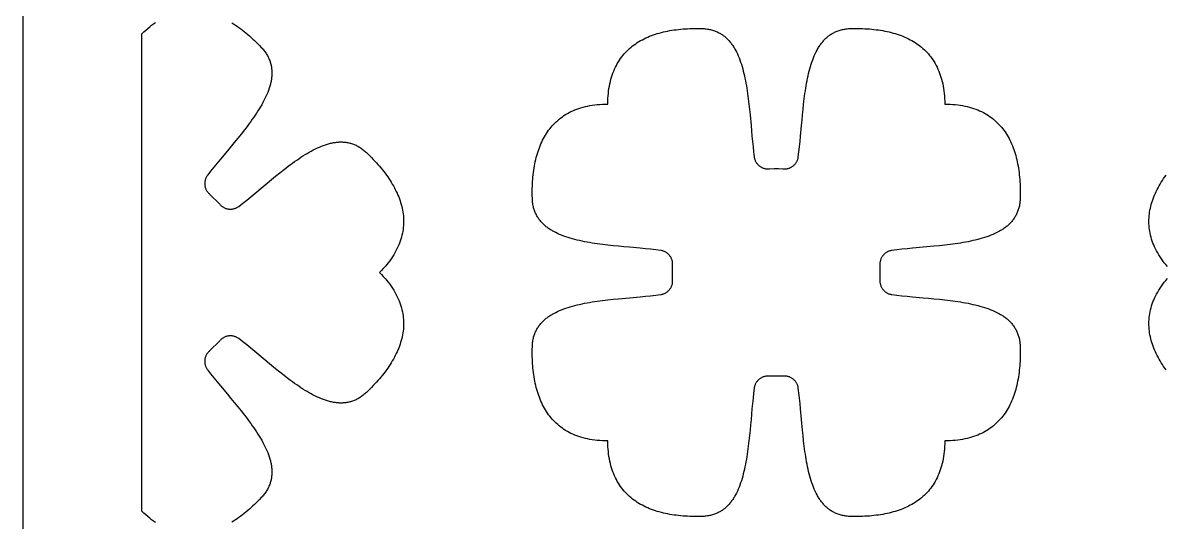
# Model space of a CAD drawing. Extents: x -1268 to 1319, y -900 to 956.
# Drawn here: x -629.1 to -148.6, y -104.9 to 104.9 of the extents above; entities that cross this region are included whole.
import ezdxf

# ---------------------------------------------------------------- set-up
doc = ezdxf.new("R2010")
doc.units = 0
doc.layers.add('LAYER_1', color=7, linetype='CONTINUOUS')

msp = doc.modelspace()

# ---------------------------------------------------------------- linework, layer by layer
at = {"layer": 'LAYER_1'}
for points in [[(-629.08, -900), (270.92, -900), (270.92, 900), (-629.08, 900)], [(-383.27, 70.79), (-383.25, 71.94), (-383.2, 73.06), (-383.13, 74.16), (-383.04, 75.23), (-382.92, 76.28), (-382.77, 77.3), (-382.6, 78.3), (-382.41, 79.28), (-382.2, 80.23), (-381.96, 81.16), (-381.7, 82.07), (-381.42, 82.95), (-381.11, 83.81), (-380.79, 84.65), (-380.44, 85.47), (-380.07, 86.26), (-379.68, 87.03), (-379.27, 87.78), (-378.84, 88.51), (-378.39, 89.22), (-377.92, 89.9), (-377.43, 90.57), (-376.92, 91.22), (-376.4, 91.84), (-375.85, 92.44), (-375.29, 93.03), (-374.71, 93.59), (-374.11, 94.14), (-373.5, 94.66), (-372.87, 95.17), (-372.22, 95.66), (-371.56, 96.13), (-370.88, 96.58), (-370.19, 97.01), (-369.48, 97.42), (-368.75, 97.82), (-368.01, 98.2), (-367.26, 98.56), (-366.49, 98.9), (-365.71, 99.23), (-364.92, 99.54), (-364.11, 99.83), (-363.29, 100.11), (-362.46, 100.37), (-361.62, 100.62), (-360.77, 100.85), (-359.9, 101.06), (-359.02, 101.26), (-358.14, 101.44), (-357.24, 101.61), (-356.33, 101.76), (-355.41, 101.9), (-354.48, 102.02), (-353.55, 102.13), (-352.6, 102.23), (-351.65, 102.31), (-350.69, 102.38), (-349.72, 102.44), (-348.74, 102.48), (-347.75, 102.51), (-346.76, 102.53), (-345.76, 102.53), (-344.76, 102.52), (-343.75, 102.5), (-343.27, 102.49), (-342.79, 102.46), (-342.33, 102.42), (-341.87, 102.37), (-341.42, 102.3), (-340.98, 102.23), (-340.55, 102.15), (-340.12, 102.06), (-339.7, 101.95), (-339.29, 101.84), (-338.89, 101.71), (-338.49, 101.58), (-338.1, 101.44), (-337.72, 101.28), (-337.35, 101.12), (-336.98, 100.95), (-336.62, 100.76), (-336.26, 100.57), (-335.92, 100.37), (-335.58, 100.16), (-335.24, 99.94), (-334.92, 99.71), (-334.6, 99.48), (-334.28, 99.23), (-333.97, 98.98), (-333.67, 98.72), (-333.38, 98.44), (-333.09, 98.17), (-332.8, 97.88), (-332.53, 97.58), (-332.25, 97.28), (-331.99, 96.97), (-331.73, 96.65), (-331.47, 96.33), (-331.23, 96), (-330.98, 95.66), (-330.74, 95.31), (-330.51, 94.95), (-330.28, 94.59), (-330.06, 94.22), (-329.85, 93.85), (-329.63, 93.47), (-329.22, 92.69), (-328.83, 91.88), (-328.46, 91.05), (-328.11, 90.19), (-327.77, 89.32), (-327.45, 88.42), (-327.15, 87.5), (-326.86, 86.56), (-326.59, 85.61), (-326.33, 84.63), (-326.09, 83.64), (-325.85, 82.64), (-325.63, 81.62), (-325.43, 80.58), (-325.23, 79.53), (-325.04, 78.47), (-324.87, 77.4), (-324.7, 76.32), (-324.54, 75.23), (-324.39, 74.13), (-324.25, 73.02), (-323.98, 70.78), (-323.74, 68.53), (-323.51, 66.26), (-323.09, 61.72), (-322.69, 57.22), (-322.47, 55), (-322.25, 52.81), (-322.01, 50.67), (-321.88, 49.61), (-321.75, 48.56), (-321.7, 48.28), (-321.64, 48), (-321.57, 47.73), (-321.48, 47.46), (-321.39, 47.2), (-321.28, 46.95), (-321.16, 46.7), (-321.03, 46.46), (-320.89, 46.22), (-320.73, 46), (-320.57, 45.78), (-320.4, 45.57), (-320.22, 45.37), (-320.03, 45.18), (-319.83, 45), (-319.62, 44.82), (-319.41, 44.66), (-319.19, 44.51), (-318.96, 44.36), (-318.72, 44.23), (-318.48, 44.11), (-318.23, 44), (-317.98, 43.9), (-317.72, 43.81), (-317.46, 43.74), (-317.19, 43.67), (-316.92, 43.62), (-316.64, 43.59), (-316.36, 43.56), (-316.08, 43.55), (-315.8, 43.55), (-315.51, 43.57), (-315.26, 43.59), (-313.41, 43.67), (-311.55, 43.67), (-309.7, 43.59), (-309.45, 43.57), (-309.16, 43.55), (-308.88, 43.55), (-308.59, 43.56), (-308.32, 43.59), (-308.04, 43.62), (-307.77, 43.67), (-307.5, 43.74), (-307.24, 43.81), (-306.98, 43.9), (-306.72, 44), (-306.48, 44.11), (-306.23, 44.23), (-306, 44.36), (-305.77, 44.51), (-305.55, 44.66), (-305.33, 44.82), (-305.13, 45), (-304.93, 45.18), (-304.74, 45.37), (-304.56, 45.57), (-304.39, 45.78), (-304.22, 46), (-304.07, 46.22), (-303.93, 46.46), (-303.8, 46.7), (-303.68, 46.95), (-303.57, 47.2), (-303.47, 47.46), (-303.39, 47.73), (-303.32, 48), (-303.26, 48.28), (-303.21, 48.56), (-302.95, 50.67), (-302.71, 52.81), (-302.48, 55), (-302.27, 57.22), (-301.86, 61.72), (-301.66, 63.99), (-301.44, 66.26), (-301.22, 68.53), (-300.97, 70.78), (-300.71, 73.02), (-300.57, 74.13), (-300.42, 75.23), (-300.26, 76.32), (-300.09, 77.4), (-299.91, 78.47), (-299.73, 79.53), (-299.53, 80.58), (-299.32, 81.62), (-299.1, 82.64), (-298.87, 83.64), (-298.63, 84.63), (-298.37, 85.61), (-298.09, 86.56), (-297.81, 87.5), (-297.5, 88.42), (-297.18, 89.32), (-296.85, 90.19), (-296.49, 91.05), (-296.12, 91.88), (-295.73, 92.69), (-295.32, 93.47), (-295.11, 93.85), (-294.89, 94.22), (-294.67, 94.59), (-294.45, 94.95), (-294.21, 95.31), (-293.98, 95.66), (-293.73, 96), (-293.48, 96.33), (-293.23, 96.65), (-292.97, 96.97), (-292.7, 97.28), (-292.43, 97.58), (-292.15, 97.88), (-291.87, 98.17), (-291.58, 98.44), (-291.29, 98.72), (-290.98, 98.98), (-290.68, 99.23), (-290.36, 99.48), (-290.04, 99.71), (-289.71, 99.94), (-289.38, 100.16), (-289.04, 100.37), (-288.69, 100.57), (-288.34, 100.76), (-287.98, 100.95), (-287.61, 101.12), (-287.24, 101.28), (-286.85, 101.44), (-286.47, 101.58), (-286.07, 101.71), (-285.67, 101.84), (-285.25, 101.95), (-284.84, 102.06), (-284.41, 102.15), (-283.98, 102.23), (-283.54, 102.3), (-283.09, 102.37), (-282.63, 102.42), (-282.16, 102.46), (-281.69, 102.49), (-281.21, 102.5), (-280.2, 102.52), (-279.19, 102.53), (-278.2, 102.53), (-277.2, 102.51), (-276.22, 102.48), (-275.24, 102.44), (-274.27, 102.38), (-273.31, 102.31), (-272.36, 102.23), (-271.41, 102.13), (-270.47, 102.02), (-269.55, 101.9), (-268.63, 101.76), (-267.72, 101.61), (-266.82, 101.44), (-265.93, 101.26), (-265.06, 101.06), (-264.19, 100.85), (-263.34, 100.62), (-262.49, 100.37), (-261.66, 100.11), (-260.84, 99.83), (-260.04, 99.54), (-259.24, 99.23), (-258.46, 98.9), (-257.7, 98.56), (-256.94, 98.2), (-256.21, 97.82), (-255.48, 97.42), (-254.77, 97.01), (-254.08, 96.58), (-253.4, 96.13), (-252.74, 95.66), (-252.09, 95.17), (-251.46, 94.66), (-250.84, 94.14), (-250.25, 93.59), (-249.67, 93.03), (-249.1, 92.44), (-248.56, 91.84), (-248.03, 91.22), (-247.53, 90.57), (-247.04, 89.9), (-246.57, 89.22), (-246.12, 88.51), (-245.69, 87.78), (-245.28, 87.03), (-244.89, 86.26), (-244.52, 85.47), (-244.17, 84.65), (-243.85, 83.81), (-243.54, 82.95), (-243.26, 82.07), (-243, 81.16), (-242.76, 80.23), (-242.54, 79.28), (-242.35, 78.3), (-242.18, 77.3), (-242.04, 76.28), (-241.92, 75.23), (-241.83, 74.16), (-241.75, 73.06), (-241.71, 71.94), (-241.69, 70.79), (-240.54, 70.77), (-239.42, 70.72), (-238.32, 70.65), (-237.25, 70.56), (-236.2, 70.44), (-235.18, 70.29), (-234.18, 70.13), (-233.2, 69.93), (-232.25, 69.72), (-231.32, 69.48), (-230.41, 69.22), (-229.53, 68.94), (-228.67, 68.63), (-227.83, 68.31), (-227.01, 67.96), (-226.22, 67.59), (-225.45, 67.2), (-224.7, 66.79), (-223.97, 66.36), (-223.26, 65.91), (-222.57, 65.44), (-221.91, 64.95), (-221.26, 64.44), (-220.64, 63.92), (-220.03, 63.37), (-219.45, 62.81), (-218.89, 62.23), (-218.34, 61.63), (-217.81, 61.02), (-217.31, 60.39), (-216.82, 59.74), (-216.35, 59.08), (-215.9, 58.4), (-215.47, 57.71), (-215.05, 57), (-214.66, 56.27), (-214.28, 55.53), (-213.92, 54.78), (-213.57, 54.01), (-213.25, 53.23), (-212.94, 52.44), (-212.64, 51.63), (-212.37, 50.82), (-212.11, 49.99), (-211.86, 49.14), (-211.63, 48.29), (-211.42, 47.42), (-211.22, 46.54), (-211.04, 45.66), (-210.87, 44.76), (-210.72, 43.85), (-210.58, 42.93), (-210.46, 42), (-210.35, 41.07), (-210.25, 40.12), (-210.17, 39.17), (-210.1, 38.21), (-210.04, 37.24), (-210, 36.26), (-209.97, 35.27), (-209.95, 34.28), (-209.95, 33.28), (-209.96, 32.28), (-209.97, 31.27), (-209.99, 30.79), (-210.02, 30.32), (-210.06, 29.85), (-210.11, 29.39), (-210.17, 28.94), (-210.25, 28.5), (-210.33, 28.07), (-210.42, 27.64), (-210.53, 27.22), (-210.64, 26.81), (-210.76, 26.41), (-210.9, 26.01), (-211.04, 25.62), (-211.2, 25.24), (-211.36, 24.87), (-211.53, 24.5), (-211.72, 24.14), (-211.91, 23.79), (-212.11, 23.44), (-212.32, 23.1), (-212.54, 22.76), (-212.77, 22.44), (-213, 22.12), (-213.25, 21.8), (-213.5, 21.49), (-213.76, 21.19), (-214.03, 20.9), (-214.31, 20.61), (-214.6, 20.32), (-214.89, 20.05), (-215.2, 19.78), (-215.51, 19.51), (-215.83, 19.25), (-216.15, 19), (-216.48, 18.75), (-216.82, 18.5), (-217.17, 18.27), (-217.53, 18.03), (-217.89, 17.81), (-218.25, 17.58), (-218.63, 17.37), (-219.01, 17.16), (-219.79, 16.75), (-220.6, 16.36), (-221.43, 15.98), (-222.28, 15.63), (-223.16, 15.29), (-224.06, 14.98), (-224.98, 14.67), (-225.91, 14.38), (-226.87, 14.11), (-227.84, 13.85), (-228.83, 13.61), (-229.84, 13.38), (-230.86, 13.16), (-231.9, 12.95), (-232.95, 12.75), (-234.01, 12.56), (-235.08, 12.39), (-236.16, 12.22), (-237.25, 12.06), (-238.35, 11.91), (-239.46, 11.77), (-241.7, 11.5), (-243.95, 11.26), (-246.22, 11.03), (-250.76, 10.62), (-255.26, 10.21), (-257.48, 10), (-259.66, 9.77), (-261.81, 9.53), (-262.87, 9.4), (-263.91, 9.27), (-264.2, 9.22), (-264.48, 9.16), (-264.75, 9.09), (-265.02, 9), (-265.28, 8.91), (-265.53, 8.8), (-265.78, 8.68), (-266.02, 8.55), (-266.25, 8.41), (-266.48, 8.25), (-266.7, 8.09), (-266.91, 7.92), (-267.11, 7.74), (-267.3, 7.55), (-267.48, 7.35), (-267.66, 7.15), (-267.82, 6.93), (-267.97, 6.71), (-268.12, 6.48), (-268.25, 6.24), (-268.37, 6), (-268.48, 5.76), (-268.58, 5.5), (-268.67, 5.24), (-268.74, 4.98), (-268.81, 4.71), (-268.86, 4.44), (-268.89, 4.16), (-268.92, 3.88), (-268.93, 3.6), (-268.92, 3.32), (-268.91, 3.03), (-268.91, -3.03), (-268.92, -3.32), (-268.93, -3.6), (-268.92, -3.88), (-268.89, -4.16), (-268.86, -4.44), (-268.81, -4.71), (-268.74, -4.98), (-268.67, -5.24), (-268.58, -5.5), (-268.48, -5.76), (-268.37, -6), (-268.25, -6.24), (-268.12, -6.48), (-267.97, -6.71), (-267.82, -6.93), (-267.66, -7.15), (-267.48, -7.35), (-267.3, -7.55), (-267.11, -7.74), (-266.91, -7.92), (-266.7, -8.09), (-266.48, -8.25), (-266.25, -8.41), (-266.02, -8.55), (-265.78, -8.68), (-265.53, -8.8), (-265.28, -8.91), (-265.02, -9), (-264.75, -9.09), (-264.48, -9.16), (-264.2, -9.22), (-263.91, -9.27), (-261.81, -9.53), (-259.66, -9.77), (-257.48, -10), (-255.26, -10.21), (-250.76, -10.62), (-248.49, -10.82), (-246.22, -11.03), (-243.95, -11.26), (-241.7, -11.5), (-239.46, -11.77), (-238.35, -11.91), (-237.25, -12.06), (-236.16, -12.22), (-235.08, -12.39), (-234.01, -12.56), (-232.95, -12.75), (-231.9, -12.95), (-230.86, -13.16), (-229.84, -13.38), (-228.83, -13.61), (-227.84, -13.85), (-226.87, -14.11), (-225.91, -14.38), (-224.98, -14.67), (-224.06, -14.98), (-223.16, -15.29), (-222.28, -15.63), (-221.43, -15.98), (-220.6, -16.36), (-219.79, -16.75), (-219.01, -17.16), (-218.63, -17.37), (-218.25, -17.58), (-217.89, -17.81), (-217.53, -18.03), (-217.17, -18.27), (-216.82, -18.5), (-216.48, -18.75), (-216.15, -19), (-215.83, -19.25), (-215.51, -19.51), (-215.2, -19.78), (-214.89, -20.05), (-214.6, -20.32), (-214.31, -20.61), (-214.03, -20.9), (-213.76, -21.19), (-213.5, -21.49), (-213.25, -21.8), (-213, -22.12), (-212.77, -22.44), (-212.54, -22.76), (-212.32, -23.1), (-212.11, -23.44), (-211.91, -23.79), (-211.72, -24.14), (-211.53, -24.5), (-211.36, -24.87), (-211.2, -25.24), (-211.04, -25.62), (-210.9, -26.01), (-210.76, -26.41), (-210.64, -26.81), (-210.53, -27.22), (-210.42, -27.64), (-210.33, -28.07), (-210.25, -28.5), (-210.17, -28.94), (-210.11, -29.39), (-210.06, -29.85), (-210.02, -30.32), (-209.99, -30.79), (-209.97, -31.27), (-209.96, -32.28), (-209.95, -33.28), (-209.95, -34.28), (-209.97, -35.27), (-210, -36.26), (-210.04, -37.24), (-210.1, -38.21), (-210.17, -39.17), (-210.25, -40.12), (-210.35, -41.07), (-210.46, -42), (-210.58, -42.93), (-210.72, -43.85), (-210.87, -44.76), (-211.04, -45.66), (-211.22, -46.54), (-211.42, -47.42), (-211.63, -48.29), (-211.86, -49.14), (-212.11, -49.99), (-212.37, -50.82), (-212.64, -51.63), (-212.94, -52.44), (-213.25, -53.23), (-213.57, -54.01), (-213.92, -54.78), (-214.28, -55.53), (-214.66, -56.27), (-215.05, -57), (-215.47, -57.71), (-215.9, -58.4), (-216.35, -59.08), (-216.82, -59.74), (-217.31, -60.39), (-217.81, -61.02), (-218.34, -61.63), (-218.89, -62.23), (-219.45, -62.81), (-220.03, -63.37), (-220.64, -63.92), (-221.26, -64.44), (-221.91, -64.95), (-222.57, -65.44), (-223.26, -65.91), (-223.97, -66.36), (-224.7, -66.79), (-225.45, -67.2), (-226.22, -67.59), (-227.01, -67.96), (-227.83, -68.31), (-228.67, -68.63), (-229.53, -68.94), (-230.41, -69.22), (-231.32, -69.48), (-232.25, -69.72), (-233.2, -69.93), (-234.18, -70.13), (-235.18, -70.29), (-236.2, -70.44), (-237.25, -70.56), (-238.32, -70.65), (-239.42, -70.72), (-240.54, -70.77), (-241.69, -70.79), (-241.71, -71.94), (-241.75, -73.06), (-241.83, -74.16), (-241.92, -75.23), (-242.04, -76.28), (-242.18, -77.3), (-242.35, -78.3), (-242.54, -79.28), (-242.76, -80.23), (-243, -81.16), (-243.26, -82.07), (-243.54, -82.95), (-243.85, -83.81), (-244.17, -84.65), (-244.52, -85.47), (-244.89, -86.26), (-245.28, -87.03), (-245.69, -87.78), (-246.12, -88.51), (-246.57, -89.22), (-247.04, -89.9), (-247.53, -90.57), (-248.03, -91.22), (-248.56, -91.84), (-249.1, -92.44), (-249.67, -93.03), (-250.25, -93.59), (-250.84, -94.14), (-251.46, -94.66), (-252.09, -95.17), (-252.74, -95.66), (-253.4, -96.13), (-254.08, -96.58), (-254.77, -97.01), (-255.48, -97.42), (-256.21, -97.82), (-256.94, -98.2), (-257.7, -98.56), (-258.46, -98.9), (-259.24, -99.23), (-260.04, -99.54), (-260.84, -99.83), (-261.66, -100.11), (-262.49, -100.37), (-263.34, -100.62), (-264.19, -100.85), (-265.06, -101.06), (-265.93, -101.26), (-266.82, -101.44), (-267.72, -101.61), (-268.63, -101.76), (-269.55, -101.9), (-270.47, -102.02), (-271.41, -102.13), (-272.36, -102.23), (-273.31, -102.31), (-274.27, -102.38), (-275.24, -102.44), (-276.22, -102.48), (-277.2, -102.51), (-278.2, -102.53), (-279.19, -102.53), (-280.2, -102.52), (-281.21, -102.5), (-281.69, -102.49), (-282.16, -102.46), (-282.63, -102.42), (-283.09, -102.37), (-283.54, -102.3), (-283.98, -102.23), (-284.41, -102.15), (-284.84, -102.06), (-285.25, -101.95), (-285.67, -101.84), (-286.07, -101.71), (-286.47, -101.58), (-286.85, -101.44), (-287.24, -101.28), (-287.61, -101.12), (-287.98, -100.95), (-288.34, -100.76), (-288.69, -100.57), (-289.04, -100.37), (-289.38, -100.16), (-289.71, -99.94), (-290.04, -99.71), (-290.36, -99.48), (-290.68, -99.23), (-290.98, -98.98), (-291.29, -98.72), (-291.58, -98.44), (-291.87, -98.17), (-292.15, -97.88), (-292.43, -97.58), (-292.7, -97.28), (-292.97, -96.97), (-293.23, -96.65), (-293.48, -96.33), (-293.73, -96), (-293.98, -95.66), (-294.21, -95.31), (-294.45, -94.95), (-294.67, -94.59), (-294.89, -94.22), (-295.11, -93.85), (-295.32, -93.47), (-295.73, -92.69), (-296.12, -91.88), (-296.49, -91.05), (-296.85, -90.19), (-297.18, -89.32), (-297.5, -88.42), (-297.81, -87.5), (-298.09, -86.56), (-298.37, -85.61), (-298.63, -84.63), (-298.87, -83.64), (-299.1, -82.64), (-299.32, -81.62), (-299.53, -80.58), (-299.73, -79.53), (-299.91, -78.47), (-300.09, -77.4), (-300.26, -76.32), (-300.42, -75.23), (-300.57, -74.13), (-300.71, -73.02), (-300.97, -70.78), (-301.22, -68.53), (-301.44, -66.26), (-301.86, -61.72), (-302.27, -57.22), (-302.48, -55), (-302.71, -52.81), (-302.95, -50.67), (-303.08, -49.61), (-303.21, -48.56), (-303.26, -48.28), (-303.32, -48), (-303.39, -47.73), (-303.47, -47.46), (-303.57, -47.2), (-303.68, -46.95), (-303.8, -46.7), (-303.93, -46.46), (-304.07, -46.22), (-304.22, -46), (-304.39, -45.78), (-304.56, -45.57), (-304.74, -45.37), (-304.93, -45.18), (-305.13, -45), (-305.33, -44.82), (-305.55, -44.66), (-305.77, -44.51), (-306, -44.36), (-306.23, -44.23), (-306.48, -44.11), (-306.72, -44), (-306.98, -43.9), (-307.24, -43.81), (-307.5, -43.74), (-307.77, -43.67), (-308.04, -43.62), (-308.32, -43.59), (-308.59, -43.56), (-308.88, -43.55), (-309.16, -43.55), (-309.45, -43.57), (-315.51, -43.57), (-315.8, -43.55), (-316.08, -43.55), (-316.36, -43.56), (-316.64, -43.59), (-316.92, -43.62), (-317.19, -43.67), (-317.46, -43.74), (-317.72, -43.81), (-317.98, -43.9), (-318.23, -44), (-318.48, -44.11), (-318.72, -44.23), (-318.96, -44.36), (-319.19, -44.51), (-319.41, -44.66), (-319.62, -44.82), (-319.83, -45), (-320.03, -45.18), (-320.22, -45.37), (-320.4, -45.57), (-320.57, -45.78), (-320.73, -46), (-320.89, -46.22), (-321.03, -46.46), (-321.16, -46.7), (-321.28, -46.95), (-321.39, -47.2), (-321.48, -47.46), (-321.57, -47.73), (-321.64, -48), (-321.7, -48.28), (-321.75, -48.56), (-322.01, -50.67), (-322.25, -52.81), (-322.47, -55), (-322.69, -57.22), (-323.09, -61.72), (-323.3, -63.99), (-323.51, -66.26), (-323.74, -68.53), (-323.98, -70.78), (-324.25, -73.02), (-324.39, -74.13), (-324.54, -75.23), (-324.7, -76.32), (-324.87, -77.4), (-325.04, -78.47), (-325.23, -79.53), (-325.43, -80.58), (-325.63, -81.62), (-325.85, -82.64), (-326.09, -83.64), (-326.33, -84.63), (-326.59, -85.61), (-326.86, -86.56), (-327.15, -87.5), (-327.45, -88.42), (-327.77, -89.32), (-328.11, -90.19), (-328.46, -91.05), (-328.83, -91.88), (-329.22, -92.69), (-329.63, -93.47), (-329.85, -93.85), (-330.06, -94.22), (-330.28, -94.59), (-330.51, -94.95), (-330.74, -95.31), (-330.98, -95.66), (-331.23, -96), (-331.47, -96.33), (-331.73, -96.65), (-331.99, -96.97), (-332.25, -97.28), (-332.53, -97.58), (-332.8, -97.88), (-333.09, -98.17), (-333.38, -98.44), (-333.67, -98.72), (-333.97, -98.98), (-334.28, -99.23), (-334.6, -99.48), (-334.92, -99.71), (-335.24, -99.94), (-335.58, -100.16), (-335.92, -100.37), (-336.26, -100.57), (-336.62, -100.76), (-336.98, -100.95), (-337.35, -101.12), (-337.72, -101.28), (-338.1, -101.44), (-338.49, -101.58), (-338.89, -101.71), (-339.29, -101.84), (-339.7, -101.95), (-340.12, -102.06), (-340.55, -102.15), (-340.98, -102.23), (-341.42, -102.3), (-341.87, -102.37), (-342.33, -102.42), (-342.79, -102.46), (-343.27, -102.49), (-343.75, -102.5), (-344.76, -102.52), (-345.76, -102.53), (-346.76, -102.53), (-347.75, -102.51), (-348.74, -102.48), (-349.72, -102.44), (-350.69, -102.38), (-351.65, -102.31), (-352.6, -102.23), (-353.55, -102.13), (-354.48, -102.02), (-355.41, -101.9), (-356.33, -101.76), (-357.24, -101.61), (-358.14, -101.44), (-359.02, -101.26), (-359.9, -101.06), (-360.77, -100.85), (-361.62, -100.62), (-362.46, -100.37), (-363.29, -100.11), (-364.11, -99.83), (-364.92, -99.54), (-365.71, -99.23), (-366.49, -98.9), (-367.26, -98.56), (-368.01, -98.2), (-368.75, -97.82), (-369.48, -97.42), (-370.19, -97.01), (-370.88, -96.58), (-371.56, -96.13), (-372.22, -95.66), (-372.87, -95.17), (-373.5, -94.66), (-374.11, -94.14), (-374.71, -93.59), (-375.29, -93.03), (-375.85, -92.44), (-376.4, -91.84), (-376.92, -91.22), (-377.43, -90.57), (-377.92, -89.9), (-378.39, -89.22), (-378.84, -88.51), (-379.27, -87.78), (-379.68, -87.03), (-380.07, -86.26), (-380.44, -85.47), (-380.79, -84.65), (-381.11, -83.81), (-381.42, -82.95), (-381.7, -82.07), (-381.96, -81.16), (-382.2, -80.23), (-382.41, -79.28), (-382.6, -78.3), (-382.77, -77.3), (-382.92, -76.28), (-383.04, -75.23), (-383.13, -74.16), (-383.2, -73.06), (-383.25, -71.94), (-383.27, -70.79), (-384.42, -70.77), (-385.54, -70.72), (-386.64, -70.65), (-387.71, -70.56), (-388.76, -70.44), (-389.78, -70.29), (-390.78, -70.13), (-391.76, -69.93), (-392.71, -69.72), (-393.64, -69.48), (-394.55, -69.22), (-395.43, -68.94), (-396.29, -68.63), (-397.13, -68.31), (-397.94, -67.96), (-398.74, -67.59), (-399.51, -67.2), (-400.26, -66.79), (-400.99, -66.36), (-401.7, -65.91), (-402.38, -65.44), (-403.05, -64.95), (-403.69, -64.44), (-404.32, -63.92), (-404.92, -63.37), (-405.51, -62.81), (-406.07, -62.23), (-406.62, -61.63), (-407.14, -61.02), (-407.65, -60.39), (-408.14, -59.74), (-408.61, -59.08), (-409.06, -58.4), (-409.49, -57.71), (-409.9, -57), (-410.3, -56.27), (-410.68, -55.53), (-411.04, -54.78), (-411.38, -54.01), (-411.71, -53.23), (-412.02, -52.44), (-412.31, -51.63), (-412.59, -50.82), (-412.85, -49.99), (-413.09, -49.14), (-413.32, -48.29), (-413.54, -47.42), (-413.73, -46.54), (-413.92, -45.66), (-414.09, -44.76), (-414.24, -43.85), (-414.38, -42.93), (-414.5, -42), (-414.61, -41.07), (-414.71, -40.12), (-414.79, -39.17), (-414.86, -38.21), (-414.92, -37.24), (-414.96, -36.26), (-414.99, -35.27), (-415, -34.28), (-415.01, -33.28), (-415, -32.28), (-414.98, -31.27), (-414.97, -30.79), (-414.94, -30.32), (-414.9, -29.85), (-414.85, -29.39), (-414.78, -28.94), (-414.71, -28.5), (-414.63, -28.07), (-414.54, -27.64), (-414.43, -27.22), (-414.32, -26.81), (-414.19, -26.41), (-414.06, -26.01), (-413.92, -25.62), (-413.76, -25.24), (-413.6, -24.87), (-413.42, -24.5), (-413.24, -24.14), (-413.05, -23.79), (-412.85, -23.44), (-412.64, -23.1), (-412.42, -22.76), (-412.19, -22.44), (-411.96, -22.12), (-411.71, -21.8), (-411.46, -21.49), (-411.19, -21.19), (-410.92, -20.9), (-410.64, -20.61), (-410.36, -20.32), (-410.06, -20.05), (-409.76, -19.78), (-409.45, -19.51), (-409.13, -19.25), (-408.81, -19), (-408.47, -18.75), (-408.13, -18.5), (-407.79, -18.27), (-407.43, -18.03), (-407.07, -17.81), (-406.7, -17.58), (-406.33, -17.37), (-405.95, -17.16), (-405.17, -16.75), (-404.36, -16.36), (-403.53, -15.98), (-402.67, -15.63), (-401.8, -15.29), (-400.9, -14.98), (-399.98, -14.67), (-399.04, -14.38), (-398.09, -14.11), (-397.11, -13.85), (-396.12, -13.61), (-395.12, -13.38), (-394.1, -13.16), (-393.06, -12.95), (-392.01, -12.75), (-390.95, -12.56), (-389.88, -12.39), (-388.8, -12.22), (-387.71, -12.06), (-386.6, -11.91), (-385.5, -11.77), (-383.26, -11.5), (-381.01, -11.26), (-378.74, -11.03), (-374.2, -10.62), (-369.7, -10.21), (-367.48, -10), (-365.29, -9.77), (-363.15, -9.53), (-362.09, -9.4), (-361.04, -9.27), (-360.76, -9.22), (-360.48, -9.16), (-360.21, -9.09), (-359.94, -9), (-359.68, -8.91), (-359.42, -8.8), (-359.18, -8.68), (-358.94, -8.55), (-358.7, -8.41), (-358.48, -8.25), (-358.26, -8.09), (-358.05, -7.92), (-357.85, -7.74), (-357.66, -7.55), (-357.47, -7.35), (-357.3, -7.15), (-357.14, -6.93), (-356.98, -6.71), (-356.84, -6.48), (-356.71, -6.24), (-356.59, -6), (-356.48, -5.76), (-356.38, -5.5), (-356.29, -5.24), (-356.21, -4.98), (-356.15, -4.71), (-356.1, -4.44), (-356.06, -4.16), (-356.04, -3.88), (-356.03, -3.6), (-356.03, -3.32), (-356.05, -3.03), (-356.05, 3.03), (-356.03, 3.32), (-356.03, 3.6), (-356.04, 3.88), (-356.06, 4.16), (-356.1, 4.44), (-356.15, 4.71), (-356.21, 4.98), (-356.29, 5.24), (-356.38, 5.5), (-356.48, 5.76), (-356.59, 6), (-356.71, 6.24), (-356.84, 6.48), (-356.98, 6.71), (-357.14, 6.93), (-357.3, 7.15), (-357.47, 7.35), (-357.66, 7.55), (-357.85, 7.74), (-358.05, 7.92), (-358.26, 8.09), (-358.48, 8.25), (-358.7, 8.41), (-358.94, 8.55), (-359.18, 8.68), (-359.42, 8.8), (-359.68, 8.91), (-359.94, 9), (-360.21, 9.09), (-360.48, 9.16), (-360.76, 9.22), (-361.04, 9.27), (-363.15, 9.53), (-365.29, 9.77), (-367.48, 10), (-369.7, 10.21), (-374.2, 10.62), (-376.47, 10.82), (-378.74, 11.03), (-381.01, 11.26), (-383.26, 11.5), (-385.5, 11.77), (-386.6, 11.91), (-387.71, 12.06), (-388.8, 12.22), (-389.88, 12.39), (-390.95, 12.56), (-392.01, 12.75), (-393.06, 12.95), (-394.1, 13.16), (-395.12, 13.38), (-396.12, 13.61), (-397.11, 13.85), (-398.09, 14.11), (-399.04, 14.38), (-399.98, 14.67), (-400.9, 14.98), (-401.8, 15.29), (-402.67, 15.63), (-403.53, 15.98), (-404.36, 16.36), (-405.17, 16.75), (-405.95, 17.16), (-406.33, 17.37), (-406.7, 17.58), (-407.07, 17.81), (-407.43, 18.03), (-407.79, 18.27), (-408.13, 18.5), (-408.47, 18.75), (-408.81, 19), (-409.13, 19.25), (-409.45, 19.51), (-409.76, 19.78), (-410.06, 20.05), (-410.36, 20.32), (-410.64, 20.61), (-410.92, 20.9), (-411.19, 21.19), (-411.46, 21.49), (-411.71, 21.8), (-411.96, 22.12), (-412.19, 22.44), (-412.42, 22.76), (-412.64, 23.1), (-412.85, 23.44), (-413.05, 23.79), (-413.24, 24.14), (-413.42, 24.5), (-413.6, 24.87), (-413.76, 25.24), (-413.92, 25.62), (-414.06, 26.01), (-414.19, 26.41), (-414.32, 26.81), (-414.43, 27.22), (-414.54, 27.64), (-414.63, 28.07), (-414.71, 28.5), (-414.78, 28.94), (-414.85, 29.39), (-414.9, 29.85), (-414.94, 30.32), (-414.97, 30.79), (-414.98, 31.27), (-415, 32.28), (-415.01, 33.28), (-415, 34.28), (-414.99, 35.27), (-414.96, 36.26), (-414.92, 37.24), (-414.86, 38.21), (-414.79, 39.17), (-414.71, 40.12), (-414.61, 41.07), (-414.5, 42), (-414.38, 42.93), (-414.24, 43.85), (-414.09, 44.76), (-413.92, 45.66), (-413.73, 46.54), (-413.54, 47.42), (-413.32, 48.29), (-413.09, 49.14), (-412.85, 49.99), (-412.59, 50.82), (-412.31, 51.63), (-412.02, 52.44), (-411.71, 53.23), (-411.38, 54.01), (-411.04, 54.78), (-410.68, 55.53), (-410.3, 56.27), (-409.9, 57), (-409.49, 57.71), (-409.06, 58.4), (-408.61, 59.08), (-408.14, 59.74), (-407.65, 60.39), (-407.14, 61.02), (-406.62, 61.63), (-406.07, 62.23), (-405.51, 62.81), (-404.92, 63.37), (-404.32, 63.92), (-403.69, 64.44), (-403.05, 64.95), (-402.38, 65.44), (-401.7, 65.91), (-400.99, 66.36), (-400.26, 66.79), (-399.51, 67.2), (-398.74, 67.59), (-397.94, 67.96), (-397.13, 68.31), (-396.29, 68.63), (-395.43, 68.94), (-394.55, 69.22), (-393.64, 69.48), (-392.71, 69.72), (-391.76, 69.93), (-390.78, 70.13), (-389.78, 70.29), (-388.76, 70.44), (-387.71, 70.56), (-386.64, 70.65), (-385.54, 70.72), (-384.42, 70.77)]]:
    msp.add_lwpolyline(points, close=True, dxfattribs=at)
for points in [[(-573.32, -105.07), (-574.14, -104.49), (-574.97, -103.88), (-575.79, -103.23), (-576.61, -102.55), (-577.43, -101.84), (-578.26, -101.09), (-579.08, -100.3), (-579.08, -20.72), (-579.08, 20.72), (-579.08, 100.3), (-578.26, 101.09), (-577.43, 101.84), (-576.61, 102.55), (-575.79, 103.23), (-574.97, 103.88), (-574.14, 104.49), (-573.32, 105.07)], [(-541.3, 104.96), (-540.54, 104.48), (-539.79, 103.98), (-539.04, 103.47), (-538.29, 102.94), (-537.55, 102.39), (-536.81, 101.82), (-536.07, 101.24), (-535.34, 100.64), (-534.61, 100.02), (-533.88, 99.39), (-533.16, 98.75), (-532.44, 98.09), (-531.72, 97.42), (-531.01, 96.73), (-530.31, 96.03), (-529.6, 95.32), (-528.91, 94.59), (-528.58, 94.24), (-528.26, 93.88), (-527.96, 93.53), (-527.68, 93.17), (-527.4, 92.81), (-527.14, 92.44), (-526.89, 92.08), (-526.66, 91.71), (-526.44, 91.34), (-526.23, 90.97), (-526.03, 90.6), (-525.84, 90.22), (-525.67, 89.85), (-525.51, 89.47), (-525.36, 89.09), (-525.22, 88.7), (-525.1, 88.32), (-524.98, 87.93), (-524.88, 87.55), (-524.79, 87.16), (-524.7, 86.77), (-524.63, 86.37), (-524.57, 85.98), (-524.53, 85.58), (-524.49, 85.19), (-524.46, 84.79), (-524.44, 84.39), (-524.43, 83.99), (-524.44, 83.58), (-524.45, 83.18), (-524.47, 82.77), (-524.5, 82.36), (-524.54, 81.96), (-524.59, 81.55), (-524.65, 81.14), (-524.72, 80.72), (-524.8, 80.31), (-524.89, 79.89), (-524.98, 79.48), (-525.08, 79.06), (-525.2, 78.64), (-525.32, 78.22), (-525.58, 77.38), (-525.87, 76.53), (-526.2, 75.68), (-526.55, 74.83), (-526.93, 73.97), (-527.34, 73.11), (-527.78, 72.25), (-528.24, 71.38), (-528.72, 70.51), (-529.23, 69.64), (-529.75, 68.77), (-530.3, 67.89), (-530.87, 67.01), (-531.45, 66.13), (-532.05, 65.25), (-532.67, 64.37), (-533.31, 63.49), (-533.95, 62.61), (-534.61, 61.72), (-535.28, 60.84), (-535.97, 59.95), (-537.36, 58.19), (-538.78, 56.42), (-540.23, 54.66), (-543.14, 51.15), (-546.03, 47.68), (-547.45, 45.96), (-548.84, 44.25), (-550.19, 42.57), (-550.85, 41.73), (-551.49, 40.89), (-551.66, 40.66), (-551.81, 40.42), (-551.95, 40.18), (-552.08, 39.93), (-552.2, 39.67), (-552.3, 39.42), (-552.39, 39.16), (-552.47, 38.89), (-552.54, 38.63), (-552.59, 38.36), (-552.63, 38.09), (-552.65, 37.82), (-552.67, 37.55), (-552.67, 37.28), (-552.66, 37.02), (-552.63, 36.75), (-552.6, 36.48), (-552.55, 36.21), (-552.49, 35.95), (-552.42, 35.69), (-552.33, 35.43), (-552.24, 35.18), (-552.13, 34.93), (-552.01, 34.69), (-551.87, 34.45), (-551.73, 34.21), (-551.57, 33.99), (-551.4, 33.76), (-551.22, 33.55), (-551.03, 33.34), (-550.82, 33.14), (-550.61, 32.95), (-546.32, 28.67), (-546.13, 28.45), (-545.93, 28.25), (-545.73, 28.06), (-545.51, 27.88), (-545.29, 27.71), (-545.06, 27.55), (-544.83, 27.4), (-544.59, 27.27), (-544.35, 27.15), (-544.1, 27.04), (-543.84, 26.94), (-543.59, 26.86), (-543.33, 26.79), (-543.06, 26.73), (-542.8, 26.68), (-542.53, 26.64), (-542.26, 26.62), (-541.99, 26.61), (-541.72, 26.61), (-541.45, 26.62), (-541.18, 26.65), (-540.91, 26.69), (-540.65, 26.74), (-540.38, 26.81), (-540.12, 26.88), (-539.86, 26.97), (-539.6, 27.08), (-539.35, 27.19), (-539.1, 27.32), (-538.86, 27.46), (-538.62, 27.62), (-538.38, 27.79), (-536.71, 29.09), (-535.02, 30.44), (-533.32, 31.82), (-531.6, 33.24), (-528.13, 36.14), (-526.38, 37.6), (-524.62, 39.05), (-522.86, 40.49), (-521.09, 41.92), (-519.32, 43.31), (-518.44, 43.99), (-517.55, 44.66), (-516.67, 45.32), (-515.79, 45.97), (-514.9, 46.6), (-514.02, 47.22), (-513.14, 47.82), (-512.26, 48.41), (-511.39, 48.98), (-510.51, 49.52), (-509.64, 50.05), (-508.76, 50.56), (-507.9, 51.04), (-507.03, 51.5), (-506.16, 51.93), (-505.3, 52.34), (-504.45, 52.72), (-503.59, 53.08), (-502.74, 53.4), (-501.9, 53.7), (-501.05, 53.96), (-500.63, 54.08), (-500.22, 54.19), (-499.8, 54.3), (-499.38, 54.39), (-498.97, 54.48), (-498.55, 54.55), (-498.14, 54.62), (-497.73, 54.68), (-497.32, 54.73), (-496.91, 54.77), (-496.5, 54.81), (-496.1, 54.83), (-495.69, 54.84), (-495.29, 54.84), (-494.89, 54.83), (-494.49, 54.82), (-494.09, 54.79), (-493.69, 54.75), (-493.3, 54.7), (-492.9, 54.64), (-492.51, 54.57), (-492.12, 54.49), (-491.73, 54.4), (-491.34, 54.3), (-490.96, 54.18), (-490.57, 54.06), (-490.19, 53.92), (-489.81, 53.77), (-489.43, 53.61), (-489.05, 53.43), (-488.68, 53.25), (-488.31, 53.05), (-487.94, 52.84), (-487.57, 52.62), (-487.2, 52.38), (-486.83, 52.14), (-486.47, 51.87), (-486.11, 51.6), (-485.75, 51.31), (-485.39, 51.01), (-485.04, 50.7), (-484.68, 50.37), (-483.96, 49.67), (-483.24, 48.96), (-482.54, 48.26), (-481.85, 47.54), (-481.17, 46.82), (-480.51, 46.1), (-479.87, 45.38), (-479.24, 44.65), (-478.62, 43.92), (-478.02, 43.18), (-477.43, 42.44), (-476.87, 41.7), (-476.32, 40.95), (-475.78, 40.2), (-475.26, 39.44), (-474.77, 38.69), (-474.29, 37.93), (-473.82, 37.16), (-473.38, 36.4), (-472.96, 35.63), (-472.56, 34.86), (-472.17, 34.08), (-471.81, 33.3), (-471.47, 32.52), (-471.15, 31.74), (-470.85, 30.96), (-470.57, 30.17), (-470.32, 29.38), (-470.08, 28.59), (-469.88, 27.79), (-469.69, 27), (-469.53, 26.2), (-469.39, 25.4), (-469.28, 24.59), (-469.19, 23.79), (-469.13, 22.98), (-469.09, 22.18), (-469.08, 21.37), (-469.1, 20.56), (-469.14, 19.74), (-469.21, 18.93), (-469.31, 18.11), (-469.43, 17.3), (-469.58, 16.48), (-469.77, 15.66), (-469.98, 14.84), (-470.22, 14.02), (-470.49, 13.2), (-470.79, 12.38), (-471.12, 11.56), (-471.48, 10.73), (-471.88, 9.91), (-472.3, 9.08), (-472.76, 8.26), (-473.25, 7.43), (-473.77, 6.61), (-474.32, 5.78), (-474.91, 4.96), (-475.53, 4.13), (-476.19, 3.3), (-476.88, 2.48), (-477.61, 1.65), (-478.37, 0.83), (-479.16, 0), (-478.37, -0.83), (-477.61, -1.65), (-476.88, -2.48), (-476.19, -3.3), (-475.53, -4.13), (-474.91, -4.96), (-474.32, -5.78), (-473.77, -6.61), (-473.25, -7.43), (-472.76, -8.26), (-472.3, -9.08), (-471.88, -9.91), (-471.48, -10.73), (-471.12, -11.56), (-470.79, -12.38), (-470.49, -13.2), (-470.22, -14.02), (-469.98, -14.84), (-469.77, -15.66), (-469.58, -16.48), (-469.43, -17.3), (-469.31, -18.11), (-469.21, -18.93), (-469.14, -19.74), (-469.1, -20.56), (-469.08, -21.37), (-469.09, -22.18), (-469.13, -22.98), (-469.19, -23.79), (-469.28, -24.59), (-469.39, -25.4), (-469.53, -26.2), (-469.69, -27), (-469.88, -27.79), (-470.08, -28.59), (-470.32, -29.38), (-470.57, -30.17), (-470.85, -30.96), (-471.15, -31.74), (-471.47, -32.52), (-471.81, -33.3), (-472.17, -34.08), (-472.56, -34.86), (-472.96, -35.63), (-473.38, -36.4), (-473.82, -37.16), (-474.29, -37.93), (-474.77, -38.69), (-475.26, -39.44), (-475.78, -40.2), (-476.32, -40.95), (-476.87, -41.7), (-477.43, -42.44), (-478.02, -43.18), (-478.62, -43.92), (-479.24, -44.65), (-479.87, -45.38), (-480.51, -46.1), (-481.17, -46.82), (-481.85, -47.54), (-482.54, -48.26), (-483.24, -48.96), (-483.96, -49.67), (-484.68, -50.37), (-485.04, -50.7), (-485.39, -51.01), (-485.75, -51.31), (-486.11, -51.6), (-486.47, -51.87), (-486.83, -52.14), (-487.2, -52.38), (-487.57, -52.62), (-487.94, -52.84), (-488.31, -53.05), (-488.68, -53.25), (-489.05, -53.43), (-489.43, -53.61), (-489.81, -53.77), (-490.19, -53.92), (-490.57, -54.06), (-490.96, -54.18), (-491.34, -54.3), (-491.73, -54.4), (-492.12, -54.49), (-492.51, -54.57), (-492.9, -54.64), (-493.3, -54.7), (-493.69, -54.75), (-494.09, -54.79), (-494.49, -54.82), (-494.89, -54.83), (-495.29, -54.84), (-495.69, -54.84), (-496.1, -54.83), (-496.5, -54.81), (-496.91, -54.77), (-497.32, -54.73), (-497.73, -54.68), (-498.14, -54.62), (-498.55, -54.55), (-498.97, -54.48), (-499.38, -54.39), (-499.8, -54.3), (-500.22, -54.19), (-500.63, -54.08), (-501.05, -53.96), (-501.9, -53.7), (-502.74, -53.4), (-503.59, -53.08), (-504.45, -52.72), (-505.3, -52.34), (-506.16, -51.93), (-507.03, -51.5), (-507.9, -51.04), (-508.76, -50.56), (-509.64, -50.05), (-510.51, -49.52), (-511.39, -48.98), (-512.26, -48.41), (-513.14, -47.82), (-514.02, -47.22), (-514.9, -46.6), (-515.79, -45.97), (-516.67, -45.32), (-517.55, -44.66), (-518.44, -43.99), (-519.32, -43.31), (-521.09, -41.92), (-522.86, -40.49), (-524.62, -39.05), (-528.13, -36.14), (-531.6, -33.24), (-533.32, -31.82), (-535.02, -30.44), (-536.71, -29.09), (-537.55, -28.43), (-538.38, -27.79), (-538.62, -27.62), (-538.86, -27.46), (-539.1, -27.32), (-539.35, -27.19), (-539.6, -27.08), (-539.86, -26.97), (-540.12, -26.88), (-540.38, -26.81), (-540.65, -26.74), (-540.91, -26.69), (-541.18, -26.65), (-541.45, -26.62), (-541.72, -26.61), (-541.99, -26.61), (-542.26, -26.62), (-542.53, -26.64), (-542.8, -26.68), (-543.06, -26.73), (-543.33, -26.79), (-543.59, -26.86), (-543.84, -26.94), (-544.1, -27.04), (-544.35, -27.15), (-544.59, -27.27), (-544.83, -27.4), (-545.06, -27.55), (-545.29, -27.71), (-545.51, -27.88), (-545.73, -28.06), (-545.93, -28.25), (-546.13, -28.45), (-546.32, -28.67), (-550.61, -32.95), (-550.82, -33.14), (-551.03, -33.34), (-551.22, -33.55), (-551.4, -33.76), (-551.57, -33.99), (-551.73, -34.21), (-551.87, -34.45), (-552.01, -34.69), (-552.13, -34.93), (-552.24, -35.18), (-552.33, -35.43), (-552.42, -35.69), (-552.49, -35.95), (-552.55, -36.21), (-552.6, -36.48), (-552.63, -36.75), (-552.66, -37.02), (-552.67, -37.28), (-552.67, -37.55), (-552.65, -37.82), (-552.63, -38.09), (-552.59, -38.36), (-552.54, -38.63), (-552.47, -38.89), (-552.39, -39.16), (-552.3, -39.42), (-552.2, -39.67), (-552.08, -39.93), (-551.95, -40.18), (-551.81, -40.42), (-551.66, -40.66), (-551.49, -40.89), (-550.19, -42.57), (-548.84, -44.25), (-547.45, -45.96), (-546.03, -47.68), (-543.14, -51.15), (-541.68, -52.9), (-540.23, -54.66), (-538.78, -56.42), (-537.36, -58.19), (-535.97, -59.95), (-535.28, -60.84), (-534.61, -61.72), (-533.95, -62.61), (-533.31, -63.49), (-532.67, -64.37), (-532.05, -65.25), (-531.45, -66.13), (-530.87, -67.01), (-530.3, -67.89), (-529.75, -68.77), (-529.23, -69.64), (-528.72, -70.51), (-528.24, -71.38), (-527.78, -72.25), (-527.34, -73.11), (-526.93, -73.97), (-526.55, -74.83), (-526.2, -75.68), (-525.87, -76.53), (-525.58, -77.38), (-525.32, -78.22), (-525.2, -78.64), (-525.08, -79.06), (-524.98, -79.48), (-524.89, -79.89), (-524.8, -80.31), (-524.72, -80.72), (-524.65, -81.14), (-524.59, -81.55), (-524.54, -81.96), (-524.5, -82.36), (-524.47, -82.77), (-524.45, -83.18), (-524.44, -83.58), (-524.43, -83.99), (-524.44, -84.39), (-524.46, -84.79), (-524.49, -85.19), (-524.53, -85.58), (-524.57, -85.98), (-524.63, -86.37), (-524.7, -86.77), (-524.79, -87.16), (-524.88, -87.55), (-524.98, -87.93), (-525.1, -88.32), (-525.22, -88.7), (-525.36, -89.09), (-525.51, -89.47), (-525.67, -89.85), (-525.84, -90.22), (-526.03, -90.6), (-526.23, -90.97), (-526.44, -91.34), (-526.66, -91.71), (-526.89, -92.08), (-527.14, -92.44), (-527.4, -92.81), (-527.68, -93.17), (-527.96, -93.53), (-528.26, -93.88), (-528.58, -94.24), (-528.91, -94.59), (-529.6, -95.32), (-530.31, -96.03), (-531.01, -96.73), (-531.72, -97.42), (-532.44, -98.09), (-533.16, -98.75), (-533.88, -99.39), (-534.61, -100.02), (-535.34, -100.64), (-536.07, -101.24), (-536.81, -101.82), (-537.55, -102.39), (-538.29, -102.94), (-539.04, -103.47), (-539.79, -103.98), (-540.54, -104.48), (-541.3, -104.96)], [(-148.08, 2.48), (-148.77, 3.3), (-149.42, 4.13), (-150.05, 4.96), (-150.64, 5.78), (-151.19, 6.61), (-151.71, 7.43), (-152.2, 8.26), (-152.66, 9.08), (-153.08, 9.91), (-153.48, 10.73), (-153.84, 11.56), (-154.17, 12.38), (-154.47, 13.2), (-154.74, 14.02), (-154.98, 14.84), (-155.19, 15.66), (-155.37, 16.48), (-155.53, 17.3), (-155.65, 18.11), (-155.75, 18.93), (-155.82, 19.74), (-155.86, 20.56), (-155.88, 21.37), (-155.87, 22.18), (-155.83, 22.98), (-155.77, 23.79), (-155.68, 24.59), (-155.57, 25.4), (-155.43, 26.2), (-155.27, 27), (-155.08, 27.79), (-154.87, 28.59), (-154.64, 29.38), (-154.39, 30.17), (-154.11, 30.96), (-153.81, 31.74), (-153.49, 32.52), (-153.15, 33.3), (-152.79, 34.08), (-152.4, 34.86), (-152, 35.63), (-151.58, 36.4), (-151.13, 37.16), (-150.67, 37.93), (-150.19, 38.69), (-149.69, 39.44), (-149.18, 40.2), (-148.64, 40.95)], [(-148.64, -40.95), (-149.18, -40.2), (-149.69, -39.44), (-150.19, -38.69), (-150.67, -37.93), (-151.13, -37.16), (-151.58, -36.4), (-152, -35.63), (-152.4, -34.86), (-152.79, -34.08), (-153.15, -33.3), (-153.49, -32.52), (-153.81, -31.74), (-154.11, -30.96), (-154.39, -30.17), (-154.64, -29.38), (-154.87, -28.59), (-155.08, -27.79), (-155.27, -27), (-155.43, -26.2), (-155.57, -25.4), (-155.68, -24.59), (-155.77, -23.79), (-155.83, -22.98), (-155.87, -22.18), (-155.88, -21.37), (-155.86, -20.56), (-155.82, -19.74), (-155.75, -18.93), (-155.65, -18.11), (-155.53, -17.3), (-155.37, -16.48), (-155.19, -15.66), (-154.98, -14.84), (-154.74, -14.02), (-154.47, -13.2), (-154.17, -12.38), (-153.84, -11.56), (-153.48, -10.73), (-153.08, -9.91), (-152.66, -9.08), (-152.2, -8.26), (-151.71, -7.43), (-151.19, -6.61), (-150.64, -5.78), (-150.05, -4.96), (-149.42, -4.13), (-148.77, -3.3), (-148.08, -2.48)]]:
    msp.add_lwpolyline(points, dxfattribs=at)

doc.saveas('drawing.dxf')
